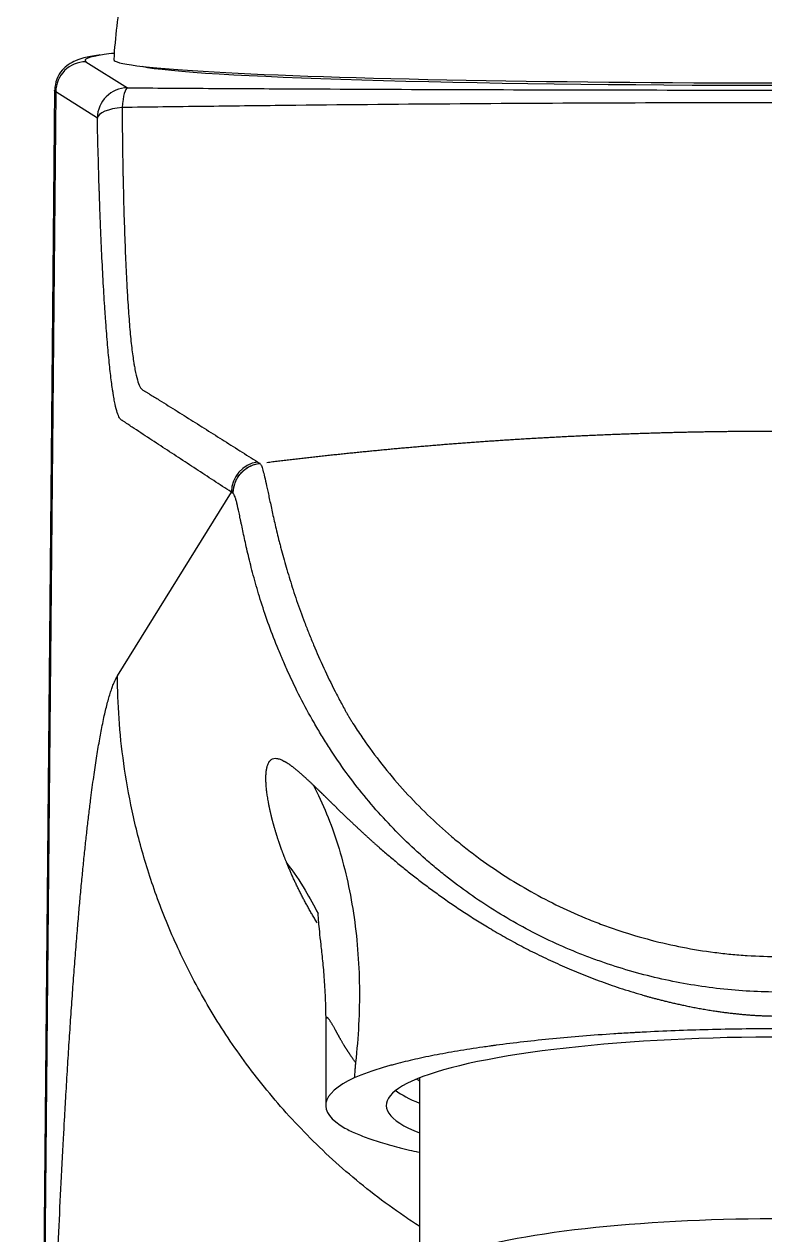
# Model space of a CAD drawing. Extents: x 0 to 790, y 0 to 579.
# Drawn here: x 190.79 to 215.25, y 343.45 to 383.42 of the extents above; entities that cross this region are included whole.
import ezdxf

# ---------------------------------------------------------------- set-up
doc = ezdxf.new("R2010")
doc.units = 0
doc.header["$LTSCALE"] = 10
doc.header["$MEASUREMENT"] = 0
doc.layers.add('1', color=7, linetype='CONTINUOUS')

msp = doc.modelspace()

# ---------------------------------------------------------------- linework, layer by layer
at = {"layer": '1', "color": 7, "linetype": 'Continuous', "lineweight": -3}
for p, q in [((192.831, 382.183), (194.204, 381.322)), ((195.441, 381.958), (195.409, 381.927)), ((195.42, 381.925), (195.452, 381.957)), ((191.795, 381.239), (190.79, 273.008)), ((191.833, 381.184), (190.83, 273.008)), ((193.206, 380.323), (191.833, 381.184)), ((193.871, 361.905), (197.632, 367.974)), ((200.748, 350.436), (200.748, 347.726)), ((203.848, 348.635), (203.848, 341.916))]:
    msp.add_line(p, q, dxfattribs=at)
msp.add_arc((215.748, 380.893), 22.042, 170.6814, 176.4584, dxfattribs=at)
for centre, major_axis, ratio, start_param, end_param in [((215.748, 380.893), (22.042, 0), 0.999391, 2.97889, 3.079817), ((192.831, 381.184), (0.531, 0.847), 0.997846, 0.560953, 2.129808), ((215.748, 382.228), (22.953, 0), 0.035199, 2.905501, 3.197679), ((215.748, 382.228), (22.953, 0), 0.035199, 2.850238, 2.905501), ((215.748, 382.253), (-22, 0), 0.034899, 0, 3.141593), ((215.748, 382.153), (21.35, 0), 0.034899, 3.305741, 6.119037), ((194.204, 380.323), (0.531, 0.847), 0.997846, 0.560953, 2.129808), ((194.204, 380.323), (0.007, 1), 0.194454, 0.035586, 1.215595), ((194.204, 380.323), (-1, -0.021), 0.358161, 4.885659, 6.223583), ((198.63, 367.974), (-0.547, -0.837), 0.997794, 3.847223, 5.290068), ((215.748, 347.726), (13, 0), 0.173648, 0, 3.55589), ((215.748, 347.726), (15, 0), 0.173648, 2.785099, 3.433943), ((215.748, 349.203), (-12.5, 0), 0.173648, 0.284118, 0.311018), ((215.748, 348.711), (-13, 0), 0.173648, 0.219813, 0.414297), ((215.748, 341.916), (11.9, 0), 0.173648, 0, 3.318798)]:
    msp.add_ellipse(centre, major_axis=major_axis, ratio=ratio, start_param=start_param, end_param=end_param, dxfattribs=at)
for points, degree, knots in [([(193.289, 382.407), (193.276, 382.405), (193.054, 382.377), (192.825, 382.328), (192.533, 382.244), (192.287, 382.127), (192.045, 381.926), (191.846, 381.624), (191.806, 381.376), (191.8, 381.241)], 3, [0, 0, 0, 0, 0.02207, 0.389563, 0.607804, 0.745419, 0.832356, 0.918533, 1, 1, 1, 1]), ([(194.204, 381.322), (195.092, 381.316), (195.982, 381.31), (197.319, 381.302), (197.765, 381.3), (198.658, 381.295), (199.105, 381.292), (201.342, 381.28), (203.134, 381.273), (206.726, 381.26), (208.525, 381.255), (212.131, 381.249), (213.938, 381.247), (215.748, 381.247)], 3, [0, 0, 0, 0, 0.125, 0.125, 0.1875, 0.1875, 0.25, 0.25, 0.5, 0.5, 0.75, 0.75, 1, 1, 1, 1]), ([(191.833, 381.184), (191.81, 381.2), (191.797, 381.217), (191.795, 381.235), (191.795, 381.237), (191.795, 381.239)], 3, [0, 0, 0, 0, 0.902528, 0.902528, 1, 1, 1, 1]), ([(215.748, 380.828), (213.925, 380.828), (212.104, 380.825), (208.469, 380.811), (206.655, 380.801), (203.033, 380.774), (201.225, 380.757), (198.969, 380.733), (198.518, 380.727), (197.617, 380.717), (196.266, 380.701), (194.92, 380.684), (194.024, 380.672)], 3, [0, 0, 0, 0, 0.25, 0.25, 0.5, 0.5, 0.75, 0.75, 0.8125, 0.8125, 0.875, 1, 1, 1, 1]), ([(194.024, 380.672), (194.026, 380.263), (194.03, 379.864), (194.038, 379.277), (194.041, 379.083), (194.046, 378.796), (194.048, 378.653), (194.051, 378.512), (194.053, 378.417), (194.054, 378.37), (194.063, 377.95), (194.072, 377.589), (194.092, 376.892), (194.103, 376.556), (194.127, 375.91), (194.141, 375.6), (194.162, 375.153), (194.169, 375.007), (194.178, 374.829), (194.18, 374.794), (194.184, 374.723), (194.186, 374.688), (194.192, 374.584), (194.196, 374.515), (194.216, 374.178), (194.233, 373.925), (194.27, 373.453), (194.289, 373.234), (194.33, 372.829), (194.352, 372.644), (194.387, 372.391), (194.399, 372.311), (194.417, 372.198), (194.423, 372.161), (194.436, 372.09), (194.442, 372.056), (194.474, 371.892), (194.5, 371.779), (194.555, 371.591), (194.584, 371.516), (194.628, 371.43), (194.643, 371.406), (194.667, 371.377), (194.675, 371.369), (194.69, 371.354), (194.698, 371.348), (194.721, 371.331), (194.736, 371.323), (194.757, 371.313), (194.764, 371.309), (194.777, 371.303), (194.783, 371.299), (194.816, 371.281), (194.841, 371.264), (194.894, 371.232), (194.919, 371.217), (194.997, 371.17), (195.047, 371.139), (195.149, 371.077), (195.3, 370.984), (195.45, 370.89), (195.649, 370.766), (195.748, 370.704), (195.946, 370.58), (196.045, 370.518), (196.34, 370.332), (196.537, 370.208), (196.931, 369.959), (197.128, 369.835), (197.521, 369.587), (197.718, 369.463), (198.013, 369.276), (198.111, 369.214), (198.308, 369.09), (198.406, 369.028), (198.505, 368.966)], 3, [0, 0, 0, 0, 0.015625, 0.015625, 0.023437, 0.023437, 0.027344, 0.029297, 0.029297, 0.03125, 0.03125, 0.046875, 0.046875, 0.0625, 0.0625, 0.078125, 0.078125, 0.085937, 0.085937, 0.087891, 0.087891, 0.089844, 0.089844, 0.09375, 0.09375, 0.109375, 0.109375, 0.125, 0.125, 0.140625, 0.140625, 0.148437, 0.148437, 0.152344, 0.152344, 0.15625, 0.15625, 0.171875, 0.171875, 0.1875, 0.1875, 0.195312, 0.195312, 0.199219, 0.199219, 0.203125, 0.203125, 0.210937, 0.210937, 0.214844, 0.214844, 0.21875, 0.21875, 0.234375, 0.234375, 0.25, 0.25, 0.28125, 0.28125, 0.3125, 0.375, 0.375, 0.4375, 0.4375, 0.5, 0.5, 0.625, 0.625, 0.75, 0.75, 0.875, 0.875, 0.9375, 0.9375, 1, 1, 1, 1]), ([(193.732, 371.212), (193.729, 371.229), (193.724, 371.264), (193.718, 371.3), (193.712, 371.338), (193.709, 371.357), (193.684, 371.531), (193.661, 371.701), (193.618, 372.075), (193.596, 372.278), (193.555, 372.715), (193.535, 372.949), (193.505, 373.325), (193.495, 373.454), (193.481, 373.653), (193.473, 373.755), (193.466, 373.858), (193.462, 373.928), (193.459, 373.963), (193.438, 374.28), (193.42, 374.574), (193.386, 375.186), (193.369, 375.504), (193.338, 376.164), (193.323, 376.506), (193.302, 377.037), (193.295, 377.217), (193.286, 377.492), (193.281, 377.63), (193.276, 377.77), (193.273, 377.864), (193.271, 377.911), (193.257, 378.336), (193.234, 379.108), (193.215, 379.913), (193.206, 380.323)], 3, [0, 0, 0, 0, 0.011476, 0.023532, 0.023532, 0.035587, 0.035587, 0.132028, 0.132028, 0.228469, 0.228469, 0.324911, 0.324911, 0.373131, 0.373131, 0.397242, 0.409297, 0.409297, 0.421352, 0.421352, 0.517793, 0.517793, 0.614235, 0.614235, 0.710676, 0.710676, 0.758897, 0.758897, 0.783007, 0.795062, 0.795062, 0.807117, 0.807117, 0.903559, 1, 1, 1, 1]), ([(197.632, 367.974), (197.535, 368.038), (197.438, 368.101), (197.243, 368.228), (197.146, 368.292), (196.855, 368.482), (196.661, 368.609), (196.272, 368.863), (196.078, 368.99), (195.689, 369.244), (195.495, 369.371), (195.107, 369.625), (194.912, 369.753), (194.621, 369.945), (194.524, 370.009), (194.378, 370.105), (194.281, 370.17), (194.184, 370.234), (194.123, 370.276), (194.111, 370.284), (194.087, 370.301), (194.069, 370.313), (194.05, 370.325), (194.038, 370.333), (194.032, 370.337), (194.014, 370.348), (194.002, 370.355), (193.978, 370.374), (193.966, 370.385), (193.941, 370.417), (193.929, 370.437), (193.894, 370.511), (193.87, 370.578), (193.823, 370.746), (193.799, 370.847), (193.764, 371.025), (193.753, 371.089), (193.738, 371.175), (193.735, 371.193), (193.732, 371.212)], 3, [0, 0, 0, 0, 0.074584, 0.074584, 0.149167, 0.149167, 0.298335, 0.298335, 0.447502, 0.447502, 0.59667, 0.59667, 0.745837, 0.745837, 0.820421, 0.820421, 0.857713, 0.895005, 0.895005, 0.904328, 0.904328, 0.913651, 0.918312, 0.918312, 0.922974, 0.922974, 0.932297, 0.932297, 0.94162, 0.94162, 0.950943, 0.950943, 0.969589, 0.969589, 0.988234, 0.988234, 0.997557, 0.997557, 1, 1, 1, 1]), ([(198.806, 368.956), (198.87, 368.964), (198.997, 368.98), (199.189, 369.003), (199.38, 369.026), (199.572, 369.049), (199.763, 369.071), (199.956, 369.093), (200.148, 369.115), (200.34, 369.137), (200.533, 369.158), (200.726, 369.179), (200.919, 369.2), (201.112, 369.221), (201.306, 369.241), (201.499, 369.261), (201.693, 369.281), (201.887, 369.301), (202.082, 369.32), (202.276, 369.339), (202.471, 369.358), (202.666, 369.377), (202.861, 369.395), (203.056, 369.413), (203.252, 369.431), (203.447, 369.448), (203.643, 369.465), (203.839, 369.482), (204.036, 369.499), (204.232, 369.516), (204.429, 369.532), (204.626, 369.548), (204.823, 369.563), (205.02, 369.579), (205.218, 369.594), (205.415, 369.609), (205.613, 369.623), (205.811, 369.638), (206.009, 369.652), (206.208, 369.665), (206.407, 369.679), (206.605, 369.692), (206.804, 369.705), (207.004, 369.718), (207.203, 369.73), (207.403, 369.742), (207.602, 369.754), (207.802, 369.766), (208.003, 369.777), (208.203, 369.788), (208.404, 369.799), (208.604, 369.809), (208.805, 369.819), (209.007, 369.829), (209.208, 369.839), (209.409, 369.848), (209.611, 369.857), (209.813, 369.866), (210.015, 369.874), (210.217, 369.882), (210.42, 369.89), (210.622, 369.898), (210.825, 369.905), (211.028, 369.912), (211.232, 369.919), (211.435, 369.925), (211.639, 369.931), (211.842, 369.937), (212.046, 369.943), (212.25, 369.948), (212.455, 369.953), (212.659, 369.958), (212.864, 369.962), (213.069, 369.966), (213.274, 369.97), (213.479, 369.973), (213.684, 369.977), (213.89, 369.979), (214.096, 369.982), (214.302, 369.984), (214.508, 369.986), (214.714, 369.988), (214.921, 369.989), (215.127, 369.99), (215.334, 369.991), (215.541, 369.992), (215.679, 369.992), (215.748, 369.992)], 3, [0, 0, 0, 0, 0.011332, 0.022675, 0.034028, 0.045391, 0.056764, 0.068148, 0.079541, 0.090945, 0.10236, 0.113784, 0.125219, 0.136664, 0.148119, 0.159585, 0.171061, 0.182547, 0.194043, 0.20555, 0.217067, 0.228594, 0.240131, 0.251679, 0.263237, 0.274805, 0.286384, 0.297973, 0.309572, 0.321181, 0.332801, 0.344431, 0.356072, 0.367722, 0.379383, 0.391054, 0.402736, 0.414428, 0.42613, 0.437842, 0.449565, 0.461298, 0.473042, 0.484796, 0.49656, 0.508334, 0.520119, 0.531914, 0.543719, 0.555535, 0.567361, 0.579198, 0.591044, 0.602902, 0.614769, 0.626647, 0.638535, 0.650433, 0.662342, 0.674261, 0.686191, 0.698131, 0.710081, 0.722042, 0.734013, 0.745994, 0.757986, 0.769988, 0.782, 0.794023, 0.806056, 0.8181, 0.830154, 0.842218, 0.854293, 0.866378, 0.878474, 0.89058, 0.902696, 0.914822, 0.92696, 0.939107, 0.951265, 0.963433, 0.975612, 0.987801, 1, 1, 1, 1]), ([(197.693, 367.927), (197.692, 367.988), (197.698, 368.048), (197.719, 368.167), (197.735, 368.226), (197.777, 368.339), (197.803, 368.394), (197.865, 368.498), (197.901, 368.547), (197.981, 368.638), (198.025, 368.68), (198.119, 368.755), (198.17, 368.789), (198.277, 368.845), (198.333, 368.869), (198.448, 368.906), (198.508, 368.919), (198.568, 368.926)], 3, [0, 0, 0, 0, 0.125, 0.125, 0.25, 0.25, 0.375, 0.375, 0.5, 0.5, 0.625, 0.625, 0.75, 0.75, 0.875, 0.875, 1, 1, 1, 1]), ([(197.696, 367.924), (197.696, 367.985), (197.701, 368.045), (197.722, 368.165), (197.738, 368.223), (197.78, 368.337), (197.806, 368.392), (197.868, 368.496), (197.904, 368.545), (197.984, 368.636), (198.028, 368.678), (198.123, 368.753), (198.174, 368.786), (198.28, 368.843), (198.336, 368.867), (198.452, 368.904), (198.511, 368.917), (198.571, 368.924)], 3, [0, 0, 0, 0, 0.125, 0.125, 0.25, 0.25, 0.375, 0.375, 0.5, 0.5, 0.625, 0.625, 0.75, 0.75, 0.875, 0.875, 1, 1, 1, 1]), ([(198.573, 368.924), (198.589, 368.911), (198.605, 368.886), (198.639, 368.81), (198.656, 368.76), (198.692, 368.635), (198.711, 368.561), (198.752, 368.389), (198.774, 368.291), (198.809, 368.125), (198.822, 368.067), (198.841, 367.975), (198.848, 367.943), (198.861, 367.879), (198.868, 367.847), (198.903, 367.68), (198.934, 367.536), (199.001, 367.228), (199.038, 367.064), (199.118, 366.717), (199.163, 366.534), (199.224, 366.292), (199.237, 366.243), (199.262, 366.144), (199.276, 366.094), (199.316, 365.942), (199.344, 365.838), (199.403, 365.629), (199.433, 365.522), (199.497, 365.306), (199.53, 365.196), (199.634, 364.862), (199.708, 364.634), (199.869, 364.164), (199.956, 363.924), (200.073, 363.616), (200.096, 363.554), (200.145, 363.429), (200.17, 363.367), (200.245, 363.179), (200.296, 363.053), (200.455, 362.674), (200.567, 362.42), (200.804, 361.91), (200.928, 361.654), (201.124, 361.268), (201.225, 361.075), (201.347, 360.849), (201.409, 360.736), (201.44, 360.68), (201.456, 360.651), (201.464, 360.637), (201.467, 360.631), (201.469, 360.627), (201.47, 360.625), (201.472, 360.623)], 3, [0, 0, 0, 0, 0.0625, 0.0625, 0.125, 0.125, 0.1875, 0.1875, 0.25, 0.25, 0.28125, 0.28125, 0.296875, 0.296875, 0.3125, 0.3125, 0.375, 0.375, 0.4375, 0.4375, 0.5, 0.5, 0.515625, 0.515625, 0.53125, 0.53125, 0.5625, 0.5625, 0.59375, 0.59375, 0.625, 0.625, 0.6875, 0.6875, 0.75, 0.75, 0.765625, 0.765625, 0.78125, 0.78125, 0.8125, 0.8125, 0.875, 0.875, 0.9375, 0.9375, 0.96875, 0.984375, 0.992187, 0.996094, 0.998047, 0.999023, 0.999512, 0.999512, 1, 1, 1, 1]), ([(215.748, 351.468), (215.085, 351.468), (214.429, 351.505), (213.13, 351.649), (212.486, 351.756), (211.212, 352.041), (210.582, 352.219), (209.88, 352.46), (209.802, 352.487), (209.647, 352.543), (209.569, 352.572), (209.337, 352.658), (209.183, 352.718), (208.726, 352.904), (208.426, 353.036), (207.54, 353.455), (206.968, 353.766), (205.859, 354.448), (205.323, 354.821), (204.741, 355.275), (204.677, 355.326), (204.548, 355.429), (204.485, 355.481), (204.294, 355.639), (204.169, 355.745), (203.8, 356.069), (203.56, 356.29), (202.863, 356.973), (202.426, 357.451), (201.607, 358.454), (201.224, 358.979), (200.826, 359.596), (200.782, 359.664), (200.696, 359.803), (200.653, 359.873), (200.525, 360.083), (200.443, 360.223), (200.201, 360.643), (200.049, 360.924), (199.762, 361.483), (199.627, 361.763), (199.437, 362.181), (199.376, 362.32), (199.301, 362.493), (199.286, 362.528), (199.257, 362.597), (199.243, 362.632), (199.2, 362.735), (199.172, 362.804), (199.034, 363.146), (198.934, 363.412), (198.749, 363.933), (198.665, 364.186), (198.512, 364.678), (198.443, 364.916), (198.317, 365.377), (198.261, 365.595), (198.162, 366.005), (198.118, 366.198), (198.039, 366.558), (198.004, 366.724), (197.965, 366.916), (197.957, 366.953), (197.942, 367.026), (197.92, 367.132), (197.9, 367.23), (197.861, 367.412), (197.838, 367.517), (197.81, 367.628), (197.805, 367.649), (197.794, 367.689), (197.779, 367.746), (197.764, 367.792), (197.734, 367.872), (197.715, 367.907), (197.696, 367.924)], 3, [0, 0, 0, 0, 0.0625, 0.0625, 0.125, 0.125, 0.1875, 0.1875, 0.195312, 0.195312, 0.203125, 0.203125, 0.21875, 0.21875, 0.25, 0.25, 0.3125, 0.3125, 0.375, 0.375, 0.382812, 0.382812, 0.390625, 0.390625, 0.40625, 0.40625, 0.4375, 0.4375, 0.5, 0.5, 0.5625, 0.5625, 0.570312, 0.570312, 0.578125, 0.578125, 0.59375, 0.59375, 0.625, 0.625, 0.65625, 0.65625, 0.671875, 0.671875, 0.675781, 0.675781, 0.679687, 0.679687, 0.6875, 0.6875, 0.71875, 0.71875, 0.75, 0.75, 0.78125, 0.78125, 0.8125, 0.8125, 0.84375, 0.84375, 0.875, 0.875, 0.882812, 0.882812, 0.890625, 0.90625, 0.90625, 0.9375, 0.9375, 0.945312, 0.945312, 0.953125, 0.96875, 0.96875, 1, 1, 1, 1]), ([(191.333, 320.401), (191.418, 328.614), (191.757, 339.559), (192.043, 346.019), (192.386, 351.637), (192.771, 356.125), (193.409, 361.159), (193.871, 361.905)], 2, [0, 0, 0, 0.25, 0.375, 0.5, 0.625, 0.75, 1, 1, 1]), ([(203.834, 343.739), (203.668, 343.846), (203.504, 343.955), (203.002, 344.299), (202.671, 344.54), (202.029, 345.036), (201.718, 345.29), (201.116, 345.809), (200.535, 346.34), (199.995, 346.889), (199.216, 347.723), (198.737, 348.293), (197.86, 349.448), (197.462, 350.033), (196.739, 351.206), (196.416, 351.793), (195.837, 352.962), (195.582, 353.543), (195.134, 354.69), (194.941, 355.256), (194.61, 356.369), (194.471, 356.915), (194.241, 357.984), (194.15, 358.506), (194.008, 359.524), (193.957, 360.019), (193.89, 360.983), (193.874, 361.451), (193.871, 361.905)], 3, [0, 0, 0, 0, 0.021113, 0.021113, 0.065608, 0.065608, 0.110103, 0.110103, 0.154597, 0.199092, 0.199092, 0.288082, 0.288082, 0.377072, 0.377072, 0.466062, 0.466062, 0.555051, 0.555051, 0.644041, 0.644041, 0.733031, 0.733031, 0.822021, 0.822021, 0.91101, 0.91101, 1, 1, 1, 1]), ([(201.472, 360.623), (201.473, 360.621), (201.474, 360.618), (201.477, 360.614), (201.482, 360.606), (201.492, 360.59), (201.512, 360.556), (201.553, 360.49), (201.635, 360.358), (201.803, 360.097), (201.952, 359.877), (202.256, 359.442), (202.679, 358.878), (203.366, 358.074), (204.104, 357.314), (204.631, 356.837), (204.972, 356.548), (205.04, 356.491), (205.179, 356.378), (205.249, 356.321), (205.459, 356.155), (205.6, 356.046), (206.029, 355.728), (206.613, 355.323), (207.522, 354.774), (208.466, 354.283), (209.119, 353.995), (209.617, 353.794), (209.785, 353.73), (210.123, 353.606), (210.292, 353.547), (210.803, 353.378), (211.489, 353.175), (212.533, 352.938), (213.239, 352.824), (213.772, 352.755), (213.95, 352.735), (214.307, 352.7), (214.487, 352.686), (215.027, 352.651), (215.388, 352.64), (215.748, 352.64)], 3, [0, 0, 0, 0, 0.000488, 0.000488, 0.000977, 0.001953, 0.003906, 0.007812, 0.015625, 0.03125, 0.0625, 0.0625, 0.125, 0.1875, 0.25, 0.3125, 0.3125, 0.328125, 0.328125, 0.34375, 0.34375, 0.375, 0.375, 0.4375, 0.5, 0.5625, 0.625, 0.625, 0.65625, 0.65625, 0.6875, 0.6875, 0.75, 0.8125, 0.875, 0.875, 0.90625, 0.90625, 0.9375, 0.9375, 1, 1, 1, 1]), ([(199.462, 355.73), (199.458, 355.741), (199.448, 355.764), (199.434, 355.799), (199.421, 355.833), (199.407, 355.868), (199.394, 355.902), (199.381, 355.936), (199.368, 355.969), (199.355, 356.003), (199.342, 356.037), (199.33, 356.07), (199.318, 356.103), (199.305, 356.136), (199.293, 356.169), (199.282, 356.202), (199.27, 356.235), (199.258, 356.267), (199.247, 356.3), (199.236, 356.332), (199.225, 356.364), (199.214, 356.396), (199.203, 356.428), (199.192, 356.459), (199.182, 356.491), (199.171, 356.522), (199.161, 356.553), (199.151, 356.584), (199.141, 356.615), (199.132, 356.646), (199.122, 356.677), (199.113, 356.707), (199.103, 356.737), (199.094, 356.767), (199.085, 356.797), (199.076, 356.827), (199.068, 356.857), (199.059, 356.887), (199.05, 356.916), (199.042, 356.945), (199.034, 356.974), (199.026, 357.003), (199.018, 357.032), (199.01, 357.061), (199.003, 357.089), (198.995, 357.117), (198.988, 357.145), (198.981, 357.173), (198.973, 357.201), (198.966, 357.229), (198.96, 357.257), (198.953, 357.284), (198.946, 357.311), (198.94, 357.338), (198.934, 357.365), (198.927, 357.392), (198.921, 357.418), (198.915, 357.445), (198.91, 357.471), (198.904, 357.497), (198.898, 357.523), (198.893, 357.549), (198.888, 357.575), (198.882, 357.6), (198.877, 357.625), (198.872, 357.65), (198.868, 357.675), (198.853, 357.754), (198.831, 357.88), (198.806, 358.048), (198.788, 358.203), (198.777, 358.347), (198.771, 358.491), (198.773, 358.631), (198.783, 358.764), (198.803, 358.879), (198.835, 358.987), (198.881, 359.08), (198.948, 359.149), (199.029, 359.185), (199.125, 359.189), (199.237, 359.161), (199.33, 359.119), (199.39, 359.085), (199.412, 359.073), (199.434, 359.06), (199.456, 359.046), (199.479, 359.032), (199.501, 359.017), (199.525, 359.001), (199.549, 358.984), (199.573, 358.967), (199.597, 358.949), (199.622, 358.931), (199.647, 358.912), (199.673, 358.892), (199.699, 358.871), (199.725, 358.85), (199.752, 358.828), (199.78, 358.806), (199.807, 358.783), (199.835, 358.759), (199.864, 358.735), (199.893, 358.71), (199.922, 358.684), (199.952, 358.658), (199.982, 358.631), (200.013, 358.603), (200.044, 358.575), (200.075, 358.547), (200.107, 358.517), (200.14, 358.487), (200.173, 358.457), (200.206, 358.426), (200.24, 358.394), (200.275, 358.362), (200.309, 358.329), (200.333, 358.306), (200.345, 358.295)], 3, [0, 0, 0, 0, 0.003497, 0.006996, 0.010497, 0.014, 0.017506, 0.021013, 0.024523, 0.028035, 0.03155, 0.035067, 0.038586, 0.042108, 0.045632, 0.049158, 0.052688, 0.05622, 0.059754, 0.063291, 0.066831, 0.070374, 0.07392, 0.077468, 0.08102, 0.084574, 0.088131, 0.091692, 0.095255, 0.098822, 0.102391, 0.105964, 0.10954, 0.113119, 0.116702, 0.120288, 0.123877, 0.12747, 0.131066, 0.134665, 0.138268, 0.141875, 0.145485, 0.149099, 0.152717, 0.156338, 0.159963, 0.163592, 0.167225, 0.170861, 0.174502, 0.178146, 0.181794, 0.185447, 0.189103, 0.192764, 0.196428, 0.200097, 0.20377, 0.207447, 0.211128, 0.214814, 0.218504, 0.222198, 0.225897, 0.2296, 0.233308, 0.23702, 0.264621, 0.292055, 0.319336, 0.346477, 0.373492, 0.407364, 0.44126, 0.475209, 0.509235, 0.554547, 0.599439, 0.643975, 0.688219, 0.732236, 0.77609, 0.782789, 0.789468, 0.796126, 0.802764, 0.809382, 0.815981, 0.82256, 0.82912, 0.835662, 0.842185, 0.848689, 0.855176, 0.861644, 0.868095, 0.874529, 0.880946, 0.887346, 0.89373, 0.900097, 0.906449, 0.912785, 0.919105, 0.92541, 0.931701, 0.937977, 0.944239, 0.950486, 0.95672, 0.962941, 0.969149, 0.975343, 0.981526, 0.987696, 0.993854, 1, 1, 1, 1]), ([(200.345, 358.295), (200.499, 357.997), (200.644, 357.684), (200.912, 357.029), (201.035, 356.688), (201.258, 355.98), (201.357, 355.613), (201.53, 354.859), (201.603, 354.472), (201.723, 353.683), (201.769, 353.28), (201.835, 352.465), (201.854, 352.053), (201.865, 351.224), (201.857, 350.807), (201.814, 349.975), (201.78, 349.559), (201.734, 349.147)], 3, [0, 0, 0, 0, 0.125, 0.125, 0.25, 0.25, 0.375, 0.375, 0.5, 0.5, 0.625, 0.625, 0.75, 0.75, 0.875, 0.875, 1, 1, 1, 1]), ([(200.345, 358.295), (200.35, 358.29), (200.361, 358.279), (200.378, 358.264), (200.395, 358.248), (200.411, 358.232), (200.428, 358.215), (200.445, 358.199), (200.463, 358.183), (200.48, 358.166), (200.497, 358.149), (200.515, 358.132), (200.532, 358.115), (200.55, 358.098), (200.568, 358.081), (200.586, 358.063), (200.604, 358.046), (200.622, 358.028), (200.641, 358.01), (200.659, 357.992), (200.678, 357.974), (200.697, 357.955), (200.716, 357.937), (200.735, 357.918), (200.754, 357.9), (200.773, 357.881), (200.792, 357.862), (200.812, 357.843), (200.831, 357.824), (200.851, 357.804), (200.871, 357.785), (200.891, 357.765), (200.911, 357.746), (200.932, 357.726), (200.952, 357.706), (200.973, 357.686), (200.993, 357.665), (201.014, 357.645), (201.035, 357.625), (201.056, 357.604), (201.077, 357.583), (201.099, 357.562), (201.12, 357.541), (201.142, 357.52), (201.164, 357.499), (201.186, 357.478), (201.208, 357.456), (201.23, 357.435), (201.253, 357.413), (201.275, 357.391), (201.298, 357.369), (201.321, 357.347), (201.343, 357.325), (201.367, 357.303), (201.39, 357.28), (201.413, 357.258), (201.437, 357.235), (201.46, 357.213), (201.484, 357.19), (201.508, 357.167), (201.532, 357.144), (201.557, 357.121), (201.581, 357.097), (201.606, 357.074), (201.631, 357.05), (201.656, 357.027), (201.681, 357.003), (201.706, 356.979), (201.731, 356.955), (201.757, 356.931), (201.783, 356.907), (201.808, 356.883), (201.834, 356.859), (201.861, 356.834), (201.887, 356.81), (201.914, 356.785), (201.94, 356.761), (201.967, 356.736), (201.994, 356.711), (202.021, 356.686), (202.049, 356.661), (202.076, 356.636), (202.104, 356.611), (202.132, 356.585), (202.16, 356.56), (202.188, 356.534), (202.216, 356.509), (202.245, 356.483), (202.273, 356.457), (202.302, 356.431), (202.331, 356.405), (202.361, 356.379), (202.39, 356.353), (202.42, 356.327), (202.449, 356.301), (202.479, 356.274), (202.509, 356.248), (202.58, 356.186), (202.692, 356.089), (202.85, 355.954), (203.01, 355.819), (203.175, 355.683), (203.343, 355.546), (203.514, 355.409), (203.689, 355.271), (203.868, 355.133), (204.05, 354.994), (204.236, 354.856), (204.427, 354.717), (204.621, 354.578), (204.819, 354.44), (205.021, 354.301), (205.227, 354.163), (205.437, 354.026), (205.651, 353.889), (205.869, 353.752), (206.101, 353.611), (206.347, 353.465), (206.608, 353.315), (206.877, 353.165), (207.152, 353.017), (207.434, 352.87), (207.724, 352.724), (208.02, 352.581), (208.323, 352.44), (208.633, 352.301), (208.951, 352.166), (209.275, 352.033), (209.607, 351.905), (209.946, 351.779), (210.292, 351.659), (210.645, 351.542), (210.91, 351.46), (211.087, 351.407), (211.174, 351.382), (211.268, 351.355), (211.367, 351.326), (211.473, 351.297), (211.584, 351.267), (211.702, 351.236), (211.826, 351.204), (211.955, 351.171), (212.091, 351.139), (212.233, 351.105), (212.381, 351.072), (212.536, 351.038), (212.696, 351.005), (212.863, 350.971), (213.036, 350.939), (213.215, 350.906), (213.401, 350.875), (213.551, 350.851), (213.665, 350.834), (213.739, 350.823), (213.812, 350.813), (213.885, 350.803), (213.958, 350.794), (214.03, 350.785), (214.101, 350.776), (214.171, 350.768), (214.241, 350.76), (214.311, 350.753), (214.38, 350.746), (214.448, 350.739), (214.516, 350.733), (214.583, 350.727), (214.65, 350.721), (214.716, 350.716), (214.781, 350.711), (214.846, 350.706), (214.911, 350.702), (214.974, 350.698), (215.037, 350.695), (215.1, 350.692), (215.162, 350.689), (215.223, 350.686), (215.284, 350.684), (215.344, 350.682), (215.404, 350.68), (215.463, 350.679), (215.521, 350.677), (215.579, 350.676), (215.636, 350.676), (215.692, 350.675), (215.73, 350.675), (215.748, 350.675)], 3, [0, 0, 0, 0, 0.00286, 0.005716, 0.008568, 0.011416, 0.01426, 0.0171, 0.019937, 0.02277, 0.025599, 0.028425, 0.031247, 0.034065, 0.03688, 0.039692, 0.0425, 0.045305, 0.048106, 0.050905, 0.0537, 0.056491, 0.05928, 0.062066, 0.064848, 0.067628, 0.070404, 0.073178, 0.075949, 0.078717, 0.081482, 0.084245, 0.087005, 0.089762, 0.092516, 0.095269, 0.098018, 0.100765, 0.10351, 0.106253, 0.108993, 0.111731, 0.114467, 0.1172, 0.119932, 0.122661, 0.125388, 0.128114, 0.130838, 0.133559, 0.136279, 0.138997, 0.141714, 0.144429, 0.147142, 0.149853, 0.152563, 0.155272, 0.157979, 0.160685, 0.16339, 0.166093, 0.168795, 0.171496, 0.174196, 0.176894, 0.179592, 0.182289, 0.184984, 0.187679, 0.190374, 0.193067, 0.19576, 0.198452, 0.201143, 0.203834, 0.206524, 0.209214, 0.211903, 0.214592, 0.217281, 0.21997, 0.222658, 0.225346, 0.228034, 0.230722, 0.23341, 0.236098, 0.238786, 0.241474, 0.244163, 0.246852, 0.249541, 0.25223, 0.25492, 0.25761, 0.260301, 0.262992, 0.276424, 0.289752, 0.302983, 0.316125, 0.329188, 0.34218, 0.355109, 0.367984, 0.380815, 0.393611, 0.406381, 0.419134, 0.431879, 0.444626, 0.457385, 0.470164, 0.482973, 0.495822, 0.508719, 0.523289, 0.538022, 0.552929, 0.568023, 0.583315, 0.598815, 0.614534, 0.630482, 0.646668, 0.663102, 0.679793, 0.69675, 0.713979, 0.73149, 0.74929, 0.767385, 0.771484, 0.775878, 0.780568, 0.785554, 0.790836, 0.796413, 0.802287, 0.808457, 0.814924, 0.821686, 0.828746, 0.836102, 0.843755, 0.851705, 0.859952, 0.868497, 0.877338, 0.886477, 0.895914, 0.899577, 0.903208, 0.906806, 0.910371, 0.913903, 0.917404, 0.920872, 0.924307, 0.92771, 0.931082, 0.934421, 0.937728, 0.941004, 0.944247, 0.947459, 0.95064, 0.953789, 0.956906, 0.959993, 0.963048, 0.966073, 0.969066, 0.972029, 0.974961, 0.977863, 0.980735, 0.983576, 0.986387, 0.989169, 0.991921, 0.994643, 0.997336, 1, 1, 1, 1]), ([(199.462, 355.729), (199.683, 355.437), (199.886, 355.137), (200.224, 354.576), (200.364, 354.319), (200.494, 354.057)], 3, [0, 0, 0, 0, 0.550509, 0.550509, 1, 1, 1, 1]), ([(200.467, 353.753), (200.462, 353.761), (200.444, 353.791), (200.413, 353.842), (200.374, 353.907), (200.336, 353.971), (200.298, 354.035), (200.261, 354.099), (200.225, 354.163), (200.189, 354.226), (200.154, 354.29), (200.119, 354.353), (200.084, 354.415), (200.051, 354.478), (200.018, 354.54), (199.985, 354.602), (199.953, 354.664), (199.921, 354.726), (199.89, 354.787), (199.86, 354.848), (199.83, 354.909), (199.8, 354.969), (199.771, 355.029), (199.743, 355.089), (199.715, 355.149), (199.688, 355.208), (199.661, 355.267), (199.634, 355.326), (199.608, 355.385), (199.583, 355.443), (199.558, 355.501), (199.533, 355.559), (199.509, 355.616), (199.485, 355.673), (199.47, 355.711), (199.462, 355.729)], 3, [0, 0, 0, 0, 0.011244, 0.040763, 0.070352, 0.100012, 0.129744, 0.159552, 0.189437, 0.219402, 0.249447, 0.279577, 0.309791, 0.340094, 0.370485, 0.400968, 0.431545, 0.462216, 0.492985, 0.523853, 0.554822, 0.585894, 0.61707, 0.648353, 0.679745, 0.711246, 0.74286, 0.774587, 0.806429, 0.838388, 0.870467, 0.902665, 0.934986, 0.96743, 1, 1, 1, 1]), ([(200.493, 354.058), (200.49, 354.058), (200.489, 354.009), (200.502, 353.812), (200.532, 353.502), (200.58, 353.08), (200.64, 352.545), (200.696, 351.918), (200.739, 351.217), (200.748, 350.71), (200.749, 350.45)], 3, [0, 0, 0, 0, 0.180509, 0.345789, 0.491948, 0.619049, 0.729423, 0.827143, 0.916256, 1, 1, 1, 1]), ([(201.734, 349.147), (201.726, 349.157), (201.711, 349.177), (201.69, 349.207), (201.669, 349.236), (201.649, 349.264), (201.63, 349.291), (201.611, 349.317), (201.594, 349.342), (201.576, 349.367), (201.56, 349.391), (201.545, 349.414), (201.53, 349.436), (201.515, 349.458), (201.502, 349.479), (201.489, 349.498), (201.476, 349.517), (201.465, 349.536), (201.453, 349.553), (201.443, 349.57), (201.433, 349.586), (201.423, 349.601), (201.414, 349.615), (201.406, 349.628), (201.398, 349.641), (201.391, 349.653), (201.384, 349.664), (201.378, 349.674), (201.372, 349.683), (201.367, 349.692), (201.362, 349.7), (201.358, 349.707), (201.354, 349.713), (201.351, 349.719), (201.342, 349.734), (201.327, 349.758), (201.307, 349.792), (201.287, 349.825), (201.268, 349.857), (201.25, 349.888), (201.233, 349.919), (201.216, 349.948), (201.199, 349.977), (201.184, 350.005), (201.169, 350.032), (201.154, 350.058), (201.14, 350.083), (201.127, 350.107), (201.114, 350.131), (201.101, 350.153), (201.089, 350.175), (201.078, 350.196), (201.067, 350.216), (201.052, 350.243), (201.034, 350.276), (201.012, 350.315), (200.993, 350.35), (200.975, 350.383), (200.958, 350.413), (200.937, 350.45), (200.911, 350.492), (200.882, 350.536), (200.86, 350.566), (200.844, 350.586), (200.833, 350.599), (200.823, 350.609), (200.814, 350.617), (200.805, 350.623), (200.797, 350.626), (200.789, 350.628), (200.782, 350.627), (200.776, 350.624), (200.77, 350.618), (200.765, 350.611), (200.761, 350.601), (200.757, 350.589), (200.754, 350.573), (200.751, 350.554), (200.75, 350.532), (200.749, 350.513), (200.749, 350.503), (200.749, 350.502)], 3, [0, 0, 0, 0, 0.012657, 0.02498, 0.036971, 0.048629, 0.059953, 0.070945, 0.081603, 0.091929, 0.101921, 0.111581, 0.120907, 0.129901, 0.138561, 0.146888, 0.154883, 0.162544, 0.169872, 0.176868, 0.18353, 0.189859, 0.195855, 0.201518, 0.206848, 0.211845, 0.216509, 0.22084, 0.224838, 0.228503, 0.231835, 0.234834, 0.2375, 0.239833, 0.241833, 0.256823, 0.271529, 0.285953, 0.300094, 0.313952, 0.327528, 0.340821, 0.353831, 0.366559, 0.379005, 0.391169, 0.403051, 0.414651, 0.42597, 0.437008, 0.447764, 0.45824, 0.468435, 0.47835, 0.500179, 0.52112, 0.541176, 0.560349, 0.578642, 0.596058, 0.632894, 0.669804, 0.706829, 0.724422, 0.741854, 0.759133, 0.776267, 0.793262, 0.810127, 0.82687, 0.843498, 0.860021, 0.876445, 0.892781, 0.909036, 0.925219, 0.942943, 0.960916, 0.979152, 0.997665, 1, 1, 1, 1]), ([(215.748, 350.256), (215.374, 350.256), (215.001, 350.254), (214.258, 350.245), (213.889, 350.238), (212.786, 350.212), (212.058, 350.185), (211.248, 350.144), (211.113, 350.137), (210.978, 350.13), (210.889, 350.125), (210.844, 350.122), (210.62, 350.109), (210.443, 350.098), (209.917, 350.064), (209.573, 350.039), (208.898, 349.985), (208.568, 349.956), (207.919, 349.893), (207.601, 349.86), (206.979, 349.789), (206.675, 349.751), (206.34, 349.706), (206.303, 349.701), (206.229, 349.691), (206.192, 349.686), (206.082, 349.67), (205.864, 349.639), (205.651, 349.607), (205.234, 349.542), (204.967, 349.497), (204.453, 349.404), (204.206, 349.356), (203.734, 349.256), (203.508, 349.204), (203.186, 349.125), (203.081, 349.098), (202.928, 349.056), (202.878, 349.043), (202.779, 349.015), (202.341, 348.889), (201.969, 348.757), (201.691, 348.635)], 3, [0, 0, 0, 0, 0.0625, 0.0625, 0.125, 0.125, 0.25, 0.25, 0.265625, 0.273438, 0.273438, 0.28125, 0.28125, 0.3125, 0.3125, 0.375, 0.375, 0.4375, 0.4375, 0.5, 0.5, 0.5625, 0.5625, 0.570313, 0.570313, 0.578125, 0.578125, 0.59375, 0.625, 0.625, 0.6875, 0.6875, 0.75, 0.75, 0.8125, 0.8125, 0.84375, 0.84375, 0.859375, 0.859375, 0.875, 1, 1, 1, 1]), ([(201.734, 349.147), (201.734, 349.147), (201.734, 349.147), (201.733, 349.146), (201.733, 349.146), (201.733, 349.145), (201.733, 349.144), (201.733, 349.142), (201.733, 349.141), (201.733, 349.137), (201.732, 349.134), (201.732, 349.126), (201.73, 349.11), (201.727, 349.073), (201.721, 348.998), (201.709, 348.848), (201.698, 348.72), (201.691, 348.635)], 3, [0, 0, 0, 0, 0.001953, 0.001953, 0.003906, 0.003906, 0.007813, 0.007813, 0.015625, 0.015625, 0.03125, 0.03125, 0.0625, 0.125, 0.25, 0.5, 1, 1, 1, 1]), ([(201.385, 346.975), (201.504, 346.911), (201.638, 346.848), (201.934, 346.723), (202.097, 346.662), (202.451, 346.541), (202.643, 346.482), (202.952, 346.394), (203.059, 346.366), (203.224, 346.322), (203.28, 346.308), (203.395, 346.28), (203.452, 346.266), (203.609, 346.228), (203.71, 346.205), (203.812, 346.182)], 3, [0, 0, 0, 0, 0.226232, 0.226232, 0.452463, 0.452463, 0.678695, 0.678695, 0.79181, 0.79181, 0.848368, 0.848368, 0.904926, 0.904926, 1, 1, 1, 1])]:
    msp.add_open_spline(points, degree=degree, knots=knots, dxfattribs=at)
for points in [[(198.505, 368.966), (198.526, 368.952), (198.546, 368.939), (198.568, 368.926)], [(197.693, 367.927), (197.672, 367.943), (197.652, 367.959), (197.632, 367.974)], [(197.696, 367.924), (197.695, 367.925), (197.694, 367.926), (197.693, 367.927)]]:
    msp.add_open_spline(points, degree=3, dxfattribs=at)

doc.saveas('drawing.dxf')
